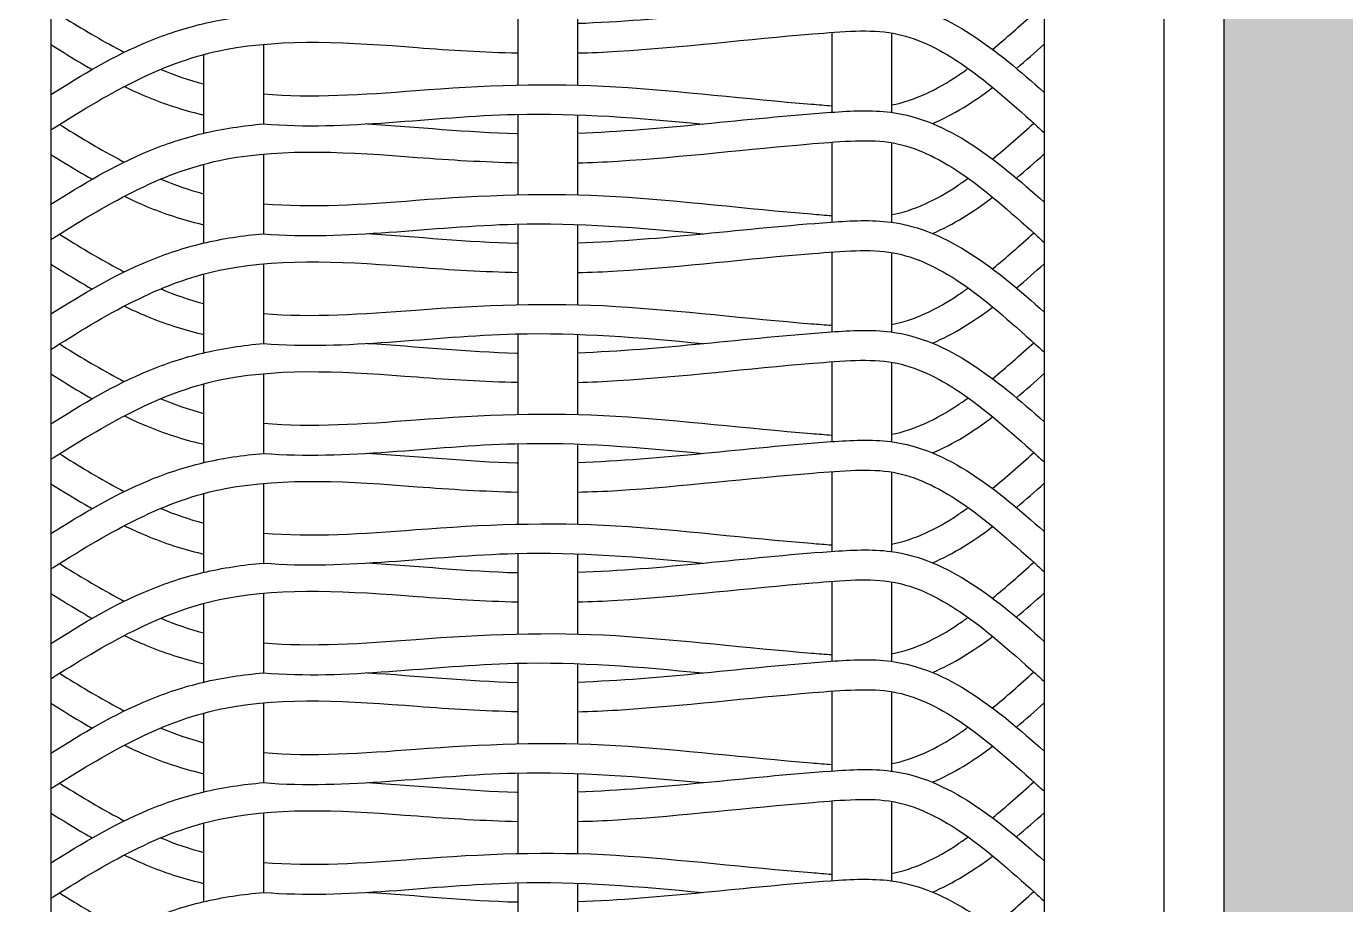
# Model space of a CAD drawing. Header units: millimetres. Extents: x 3409 to 3822, y 896 to 1108.
# Drawn here: x 3424.219 to 3425.321, y 1035.644 to 1036.378 of the extents above; entities that cross this region are included whole.
import ezdxf

# ---------------------------------------------------------------- set-up
doc = ezdxf.new("R2010")
doc.units = ezdxf.units.MM
doc.layers.add('a-epipla', color=8, linetype='Continuous')
doc.layers.add('toixoi_provolh', color=150, linetype='Continuous')

msp = doc.modelspace()

# ---------------------------------------------------------------- hatches: boundary and pattern name
at = {"layer": 'toixoi_provolh', "true_color": 0xa7a8aa}
h = msp.add_hatch(color=253, dxfattribs=at)
h.dxf.hatch_style = 1
h.paths.add_polyline_path([(3415.0192, 1038.0776), (3415.0192, 1037.6776)], flags=17)
h.paths.add_polyline_path([(3415.4192, 1038.0776), (3415.0192, 1038.0776), (3415.0192, 1037.6776), (3415.0192, 1035.0776), (3415.4192, 1035.0776)])
h.paths.add_polyline_path([(3418.4192, 1038.0776), (3415.4192, 1038.0776), (3415.4192, 1037.6776), (3418.4192, 1037.6776)])
h.paths.add_polyline_path([(3418.8192, 1038.0776), (3418.4192, 1038.0776), (3418.4192, 1037.6776), (3418.4192, 1035.0776), (3418.8192, 1035.0776)])
h.paths.add_polyline_path([(3421.8192, 1038.0776), (3418.8192, 1038.0776), (3418.8192, 1037.6776), (3421.8192, 1037.6776)])
h.paths.add_polyline_path([(3422.2192, 1038.0776), (3421.8192, 1038.0776), (3421.8192, 1037.6776), (3421.8192, 1035.0776), (3422.2192, 1035.0776)])
h.paths.add_polyline_path([(3425.2192, 1038.0776), (3422.2192, 1038.0776), (3422.2192, 1037.6776), (3425.2192, 1037.6776)])
h.paths.add_polyline_path([(3428.6192, 1038.0776), (3425.6192, 1038.0776), (3425.6192, 1037.6776), (3428.6192, 1037.6776)])
h.paths.add_polyline_path([(3425.6192, 1038.0776), (3425.2192, 1038.0776), (3425.2192, 1037.6776), (3425.2192, 1035.0776), (3425.6192, 1035.0776)])
h.paths.add_polyline_path([(3429.0192, 1038.0776), (3428.6192, 1038.0776), (3428.6192, 1037.6776), (3428.6192, 1035.0776), (3429.0192, 1035.0776)])

# ---------------------------------------------------------------- linework, layer by layer
at = {"layer": 'a-epipla'}
for p, q in [((3425.1692, 1037.6276), (3425.1692, 1035.1276)), ((3424.2392, 1037.5276), (3424.2392, 1035.0776)), ((3425.0692, 1037.5276), (3425.0692, 1035.0776)), ((3424.6292, 1036.3959), (3424.6292, 1036.3285)), ((3424.6792, 1036.3955), (3424.6792, 1036.3286)), ((3424.8917, 1036.3726), (3424.8917, 1036.3058)), ((3424.9417, 1036.3722), (3424.9417, 1036.3057)), ((3424.3667, 1036.3541), (3424.3667, 1036.2883)), ((3424.4167, 1036.3627), (3424.4167, 1036.296)), ((3424.6292, 1036.3042), (3424.6292, 1036.2368)), ((3424.6792, 1036.3037), (3424.6792, 1036.2368)), ((3424.8917, 1036.2808), (3424.8917, 1036.2141)), ((3424.9417, 1036.2804), (3424.9417, 1036.214)), ((3424.4167, 1036.2709), (3424.4167, 1036.2043)), ((3424.3667, 1036.2624), (3424.3667, 1036.1965)), ((3424.6292, 1036.2124), (3424.6292, 1036.1451)), ((3424.6792, 1036.212), (3424.6792, 1036.1451)), ((3424.8917, 1036.1891), (3424.8917, 1036.1224)), ((3424.9417, 1036.1887), (3424.9417, 1036.1222)), ((3424.4167, 1036.1792), (3424.4167, 1036.1126)), ((3424.3667, 1036.1706), (3424.3667, 1036.1048)), ((3424.6292, 1036.1207), (3424.6292, 1036.0533)), ((3424.6792, 1036.1203), (3424.6792, 1036.0533)), ((3424.4167, 1036.0874), (3424.4167, 1036.0208)), ((3424.8917, 1036.0973), (3424.8917, 1036.0306)), ((3424.9417, 1036.0969), (3424.9417, 1036.0305)), ((3424.3667, 1036.0789), (3424.3667, 1036.013)), ((3424.6292, 1036.0289), (3424.6292, 1035.9616)), ((3424.6792, 1036.0285), (3424.6792, 1035.9616)), ((3424.8917, 1036.0056), (3424.8917, 1035.9389)), ((3424.9417, 1036.0052), (3424.9417, 1035.9387)), ((3424.4167, 1035.9957), (3424.4167, 1035.9291)), ((3424.3667, 1035.9872), (3424.3667, 1035.9213)), ((3424.6292, 1035.9372), (3424.6292, 1035.8698)), ((3424.6792, 1035.9368), (3424.6792, 1035.8698)), ((3424.8917, 1035.9139), (3424.8917, 1035.8471)), ((3424.9417, 1035.9135), (3424.9417, 1035.847)), ((3424.4167, 1035.904), (3424.4167, 1035.8373)), ((3424.3667, 1035.8954), (3424.3667, 1035.8295)), ((3424.6292, 1035.8454), (3424.6292, 1035.7781)), ((3424.6792, 1035.845), (3424.6792, 1035.7781)), ((3424.4167, 1035.8122), (3424.4167, 1035.7456)), ((3424.8917, 1035.8221), (3424.8917, 1035.7554)), ((3424.9417, 1035.8217), (3424.9417, 1035.7553)), ((3424.3667, 1035.8037), (3424.3667, 1035.7378)), ((3424.6292, 1035.7537), (3424.6292, 1035.6863)), ((3424.6792, 1035.7533), (3424.6792, 1035.6864)), ((3424.8917, 1035.7304), (3424.8917, 1035.6636)), ((3424.9417, 1035.73), (3424.9417, 1035.6635)), ((3424.4167, 1035.7205), (3424.4167, 1035.6538)), ((3424.3667, 1035.7119), (3424.3667, 1035.6461)), ((3424.6292, 1035.6619), (3424.6292, 1035.5946)), ((3424.6792, 1035.6615), (3424.6792, 1035.5946))]:
    msp.add_line(p, q, dxfattribs=at)
for points, knots in [([(3424.6792, 1036.3802), (3424.7496, 1036.3826), (3424.8357, 1036.3948), (3424.9756, 1036.4024), (3425.0294, 1036.3578), (3425.0692, 1036.3224)], [0.4662693, 0.4662693, 0.4662693, 0.4662693, 0.6786549, 0.7286549, 0.877812, 0.877812, 0.877812, 0.877812]), ([(3424.2392, 1036.3207), (3424.2654, 1036.3372), (3424.3056, 1036.3615), (3424.367, 1036.3815), (3424.3997, 1036.3864), (3424.4167, 1036.3878)], [0.0125232, 0.0125232, 0.0125232, 0.0125232, 0.1049264, 0.1530593, 0.2047826, 0.2047826, 0.2047826, 0.2047826]), ([(3424.2463, 1036.3874), (3424.2623, 1036.3774), (3424.2781, 1036.3679), (3424.2939, 1036.3594), (3424.2961, 1036.3583), (3424.2983, 1036.3571), (3424.3004, 1036.356)], [0.00678697, 0.00678697, 0.00678697, 0.00678697, 0.06344334, 0.06344334, 0.06344334, 0.07121295, 0.07121295, 0.07121295, 0.07121295]), ([(3424.6792, 1036.3554), (3424.6904, 1036.3556), (3424.7015, 1036.3561), (3424.7677, 1036.3602), (3424.8217, 1036.367), (3424.9003, 1036.3733), (3424.924, 1036.3754), (3424.9617, 1036.3685), (3424.9801, 1036.3597), (3425.0196, 1036.3332), (3425.0404, 1036.3147), (3425.0619, 1036.2954), (3425.0643, 1036.2932), (3425.0667, 1036.291), (3425.0692, 1036.2888)], [0.4655013, 0.4655013, 0.4655013, 0.4655013, 0.498274, 0.498274, 0.6616991, 0.6616991, 0.7352337, 0.7352337, 0.8087683, 0.8087683, 0.8895351, 0.8895351, 0.8895351, 0.8986667, 0.8986667, 0.8986667, 0.8986667]), ([(3424.2392, 1036.2912), (3424.2401, 1036.2917), (3424.241, 1036.2923), (3424.2419, 1036.2929), (3424.2893, 1036.3229), (3424.3345, 1036.3487), (3424.4349, 1036.3678), (3424.489, 1036.3643), (3424.5729, 1036.3578), (3424.601, 1036.3561), (3424.6292, 1036.3554)], [-0.0032083, -0.0032083, -0.0032083, -0.0032083, 0, 0, 0, 0.1674245, 0.1674245, 0.3348489, 0.3348489, 0.4168796, 0.4168796, 0.4168796, 0.4168796]), ([(3424.2392, 1036.3624), (3424.2486, 1036.3565), (3424.2581, 1036.3506), (3424.2677, 1036.345), (3424.2697, 1036.3438), (3424.2716, 1036.3427), (3424.2736, 1036.3416)], [0.01406967, 0.01406967, 0.01406967, 0.01406967, 0.04740122, 0.04740122, 0.04740122, 0.05413463, 0.05413463, 0.05413463, 0.05413463]), ([(3424.9417, 1036.312), (3424.9605, 1036.3155), (3424.9789, 1036.3242), (3425.0003, 1036.3387), (3425.0029, 1036.3405), (3425.0056, 1036.3425)], [0.73539871, 0.73539871, 0.73539871, 0.73539871, 0.80876826, 0.80876826, 0.81911219, 0.81911219, 0.81911219, 0.81911219]), ([(3424.4167, 1036.3212), (3424.4572, 1036.3177), (3424.4999, 1036.3206), (3424.5989, 1036.3283), (3424.6561, 1036.3306), (3424.7663, 1036.3237), (3424.8204, 1036.317), (3424.8804, 1036.3122), (3424.8861, 1036.3117), (3424.8917, 1036.3113)], [0.2038605, 0.2038605, 0.2038605, 0.2038605, 0.3348489, 0.3348489, 0.498274, 0.498274, 0.6616991, 0.6616991, 0.6790294, 0.6790294, 0.6790294, 0.6790294]), ([(3424.3005, 1036.3273), (3424.3066, 1036.3244), (3424.3273, 1036.3149), (3424.3498, 1036.3076), (3424.366, 1036.3038), (3424.3667, 1036.3036)], [0.08463791, 0.08463791, 0.08463791, 0.08463791, 0.10492637, 0.15305927, 0.15507122, 0.15507122, 0.15507122, 0.15507122]), ([(3424.6792, 1036.2884), (3424.7496, 1036.2909), (3424.8357, 1036.3031), (3424.9756, 1036.3107), (3425.0294, 1036.2661), (3425.0692, 1036.2307)], [0.4662693, 0.4662693, 0.4662693, 0.4662693, 0.6786549, 0.7286549, 0.877812, 0.877812, 0.877812, 0.877812]), ([(3424.4167, 1036.2961), (3424.4858, 1036.2905), (3424.6108, 1036.3112), (3424.7316, 1036.3011), (3424.7838, 1036.296)], [0.2060573, 0.2060573, 0.2060573, 0.2060573, 0.4155593, 0.5729024, 0.5729024, 0.5729024, 0.5729024]), ([(3424.2392, 1036.229), (3424.2654, 1036.2455), (3424.3056, 1036.2698), (3424.367, 1036.2898), (3424.3997, 1036.2946), (3424.4167, 1036.2961)], [0.0125232, 0.0125232, 0.0125232, 0.0125232, 0.1049264, 0.1530593, 0.2047826, 0.2047826, 0.2047826, 0.2047826]), ([(3424.2463, 1036.2957), (3424.2623, 1036.2857), (3424.2781, 1036.2762), (3424.2939, 1036.2677), (3424.2961, 1036.2665), (3424.2983, 1036.2654), (3424.3004, 1036.2642)], [0.00678697, 0.00678697, 0.00678697, 0.00678697, 0.06344334, 0.06344334, 0.06344334, 0.07121295, 0.07121295, 0.07121295, 0.07121295]), ([(3424.5037, 1036.2961), (3424.5453, 1036.2937), (3424.5874, 1036.2891), (3424.629, 1036.2881), (3424.6292, 1036.2881)], [0.2917847, 0.2917847, 0.2917847, 0.2917847, 0.4155593, 0.4161946, 0.4161946, 0.4161946, 0.4161946]), ([(3424.2392, 1036.1994), (3424.2401, 1036.2), (3424.241, 1036.2006), (3424.2419, 1036.2012), (3424.2893, 1036.2311), (3424.3345, 1036.257), (3424.4349, 1036.2761), (3424.489, 1036.2725), (3424.5729, 1036.266), (3424.601, 1036.2644), (3424.6292, 1036.2637)], [-0.0032083, -0.0032083, -0.0032083, -0.0032083, 0, 0, 0, 0.1674245, 0.1674245, 0.3348489, 0.3348489, 0.4168796, 0.4168796, 0.4168796, 0.4168796]), ([(3424.6792, 1036.2636), (3424.6904, 1036.2639), (3424.7015, 1036.2643), (3424.7677, 1036.2685), (3424.8217, 1036.2752), (3424.9003, 1036.2816), (3424.924, 1036.2837), (3424.9617, 1036.2768), (3424.9801, 1036.268), (3425.0196, 1036.2414), (3425.0404, 1036.2229), (3425.0619, 1036.2037), (3425.0643, 1036.2015), (3425.0667, 1036.1993), (3425.0692, 1036.1971)], [0.4655013, 0.4655013, 0.4655013, 0.4655013, 0.498274, 0.498274, 0.6616991, 0.6616991, 0.7352337, 0.7352337, 0.8087683, 0.8087683, 0.8895351, 0.8895351, 0.8895351, 0.8986667, 0.8986667, 0.8986667, 0.8986667]), ([(3424.2392, 1036.2706), (3424.2486, 1036.2647), (3424.2581, 1036.2588), (3424.2677, 1036.2532), (3424.2697, 1036.2521), (3424.2716, 1036.251), (3424.2736, 1036.2499)], [0.01406967, 0.01406967, 0.01406967, 0.01406967, 0.04740122, 0.04740122, 0.04740122, 0.05413463, 0.05413463, 0.05413463, 0.05413463]), ([(3424.9417, 1036.2203), (3424.9605, 1036.2237), (3424.9789, 1036.2325), (3425.0003, 1036.2469), (3425.0029, 1036.2488), (3425.0056, 1036.2507)], [0.73539871, 0.73539871, 0.73539871, 0.73539871, 0.80876826, 0.80876826, 0.81911219, 0.81911219, 0.81911219, 0.81911219]), ([(3424.3005, 1036.2356), (3424.3066, 1036.2326), (3424.3273, 1036.2232), (3424.3498, 1036.2159), (3424.366, 1036.2121), (3424.3667, 1036.2119)], [0.08463791, 0.08463791, 0.08463791, 0.08463791, 0.10492637, 0.15305927, 0.15507122, 0.15507122, 0.15507122, 0.15507122]), ([(3424.4167, 1036.2294), (3424.4572, 1036.226), (3424.4999, 1036.2289), (3424.5989, 1036.2366), (3424.6561, 1036.2389), (3424.7663, 1036.232), (3424.8204, 1036.2253), (3424.8804, 1036.2204), (3424.8861, 1036.2199), (3424.8917, 1036.2195)], [0.2038605, 0.2038605, 0.2038605, 0.2038605, 0.3348489, 0.3348489, 0.498274, 0.498274, 0.6616991, 0.6616991, 0.6790294, 0.6790294, 0.6790294, 0.6790294]), ([(3424.4167, 1036.2043), (3424.4858, 1036.1987), (3424.6108, 1036.2195), (3424.7316, 1036.2094), (3424.7838, 1036.2043)], [0.2060573, 0.2060573, 0.2060573, 0.2060573, 0.4155593, 0.5729024, 0.5729024, 0.5729024, 0.5729024]), ([(3424.6792, 1036.1967), (3424.7496, 1036.1991), (3424.8357, 1036.2113), (3424.9756, 1036.2189), (3425.0294, 1036.1743), (3425.0692, 1036.1389)], [0.4662693, 0.4662693, 0.4662693, 0.4662693, 0.6786549, 0.7286549, 0.877812, 0.877812, 0.877812, 0.877812]), ([(3424.2392, 1036.1373), (3424.2654, 1036.1537), (3424.3056, 1036.178), (3424.367, 1036.198), (3424.3997, 1036.2029), (3424.4167, 1036.2043)], [0.0125232, 0.0125232, 0.0125232, 0.0125232, 0.1049264, 0.1530593, 0.2047826, 0.2047826, 0.2047826, 0.2047826]), ([(3424.2463, 1036.204), (3424.2623, 1036.1939), (3424.2781, 1036.1844), (3424.2939, 1036.1759), (3424.2961, 1036.1748), (3424.2983, 1036.1736), (3424.3004, 1036.1725)], [0.00678697, 0.00678697, 0.00678697, 0.00678697, 0.06344334, 0.06344334, 0.06344334, 0.07121295, 0.07121295, 0.07121295, 0.07121295]), ([(3424.5037, 1036.2044), (3424.5453, 1036.202), (3424.5874, 1036.1974), (3424.629, 1036.1964), (3424.6292, 1036.1964)], [0.2917847, 0.2917847, 0.2917847, 0.2917847, 0.4155593, 0.4161946, 0.4161946, 0.4161946, 0.4161946]), ([(3424.6792, 1036.1719), (3424.6904, 1036.1721), (3424.7015, 1036.1726), (3424.7677, 1036.1767), (3424.8217, 1036.1835), (3424.9003, 1036.1898), (3424.924, 1036.1919), (3424.9617, 1036.185), (3424.9801, 1036.1763), (3425.0196, 1036.1497), (3425.0404, 1036.1312), (3425.0619, 1036.1119), (3425.0643, 1036.1097), (3425.0667, 1036.1076), (3425.0692, 1036.1054)], [0.4655013, 0.4655013, 0.4655013, 0.4655013, 0.498274, 0.498274, 0.6616991, 0.6616991, 0.7352337, 0.7352337, 0.8087683, 0.8087683, 0.8895351, 0.8895351, 0.8895351, 0.8986667, 0.8986667, 0.8986667, 0.8986667]), ([(3424.2392, 1036.1077), (3424.2401, 1036.1083), (3424.241, 1036.1088), (3424.2419, 1036.1094), (3424.2893, 1036.1394), (3424.3345, 1036.1653), (3424.4349, 1036.1844), (3424.489, 1036.1808), (3424.5729, 1036.1743), (3424.601, 1036.1726), (3424.6292, 1036.172)], [-0.0032083, -0.0032083, -0.0032083, -0.0032083, 0, 0, 0, 0.1674245, 0.1674245, 0.3348489, 0.3348489, 0.4168796, 0.4168796, 0.4168796, 0.4168796]), ([(3424.2392, 1036.1789), (3424.2486, 1036.173), (3424.2581, 1036.1671), (3424.2677, 1036.1615), (3424.2697, 1036.1604), (3424.2716, 1036.1592), (3424.2736, 1036.1581)], [0.01406967, 0.01406967, 0.01406967, 0.01406967, 0.04740122, 0.04740122, 0.04740122, 0.05413463, 0.05413463, 0.05413463, 0.05413463]), ([(3424.9417, 1036.1285), (3424.9605, 1036.132), (3424.9789, 1036.1408), (3425.0003, 1036.1552), (3425.0029, 1036.157), (3425.0056, 1036.159)], [0.73539871, 0.73539871, 0.73539871, 0.73539871, 0.80876826, 0.80876826, 0.81911219, 0.81911219, 0.81911219, 0.81911219]), ([(3424.3005, 1036.1438), (3424.3066, 1036.1409), (3424.3273, 1036.1315), (3424.3498, 1036.1241), (3424.366, 1036.1203), (3424.3667, 1036.1202)], [0.08463791, 0.08463791, 0.08463791, 0.08463791, 0.10492637, 0.15305927, 0.15507122, 0.15507122, 0.15507122, 0.15507122]), ([(3424.4167, 1036.1377), (3424.4572, 1036.1342), (3424.4999, 1036.1372), (3424.5989, 1036.1448), (3424.6561, 1036.1471), (3424.7663, 1036.1402), (3424.8204, 1036.1335), (3424.8804, 1036.1287), (3424.8861, 1036.1282), (3424.8917, 1036.1278)], [0.2038605, 0.2038605, 0.2038605, 0.2038605, 0.3348489, 0.3348489, 0.498274, 0.498274, 0.6616991, 0.6616991, 0.6790294, 0.6790294, 0.6790294, 0.6790294]), ([(3424.4167, 1036.1126), (3424.4858, 1036.107), (3424.6108, 1036.1277), (3424.7316, 1036.1176), (3424.7838, 1036.1126)], [0.2060573, 0.2060573, 0.2060573, 0.2060573, 0.4155593, 0.5729024, 0.5729024, 0.5729024, 0.5729024]), ([(3424.6792, 1036.1049), (3424.7496, 1036.1074), (3424.8357, 1036.1196), (3424.9756, 1036.1272), (3425.0294, 1036.0826), (3425.0692, 1036.0472)], [0.4662693, 0.4662693, 0.4662693, 0.4662693, 0.6786549, 0.7286549, 0.877812, 0.877812, 0.877812, 0.877812]), ([(3424.2392, 1036.0455), (3424.2654, 1036.062), (3424.3056, 1036.0863), (3424.367, 1036.1063), (3424.3997, 1036.1111), (3424.4167, 1036.1126)], [0.0125232, 0.0125232, 0.0125232, 0.0125232, 0.1049264, 0.1530593, 0.2047826, 0.2047826, 0.2047826, 0.2047826]), ([(3424.2463, 1036.1122), (3424.2623, 1036.1022), (3424.2781, 1036.0927), (3424.2939, 1036.0842), (3424.2961, 1036.083), (3424.2983, 1036.0819), (3424.3004, 1036.0808)], [0.00678697, 0.00678697, 0.00678697, 0.00678697, 0.06344334, 0.06344334, 0.06344334, 0.07121295, 0.07121295, 0.07121295, 0.07121295]), ([(3424.5037, 1036.1127), (3424.5453, 1036.1102), (3424.5874, 1036.1057), (3424.629, 1036.1046), (3424.6292, 1036.1046)], [0.2917847, 0.2917847, 0.2917847, 0.2917847, 0.4155593, 0.4161946, 0.4161946, 0.4161946, 0.4161946]), ([(3424.6792, 1036.0801), (3424.6904, 1036.0804), (3424.7015, 1036.0809), (3424.7677, 1036.085), (3424.8217, 1036.0917), (3424.9003, 1036.0981), (3424.924, 1036.1002), (3424.9617, 1036.0933), (3424.9801, 1036.0845), (3425.0196, 1036.0579), (3425.0404, 1036.0394), (3425.0619, 1036.0202), (3425.0643, 1036.018), (3425.0667, 1036.0158), (3425.0692, 1036.0136)], [0.4655013, 0.4655013, 0.4655013, 0.4655013, 0.498274, 0.498274, 0.6616991, 0.6616991, 0.7352337, 0.7352337, 0.8087683, 0.8087683, 0.8895351, 0.8895351, 0.8895351, 0.8986667, 0.8986667, 0.8986667, 0.8986667]), ([(3424.2392, 1036.0159), (3424.2401, 1036.0165), (3424.241, 1036.0171), (3424.2419, 1036.0177), (3424.2893, 1036.0476), (3424.3345, 1036.0735), (3424.4349, 1036.0926), (3424.489, 1036.089), (3424.5729, 1036.0825), (3424.601, 1036.0809), (3424.6292, 1036.0802)], [-0.0032083, -0.0032083, -0.0032083, -0.0032083, 0, 0, 0, 0.1674245, 0.1674245, 0.3348489, 0.3348489, 0.4168796, 0.4168796, 0.4168796, 0.4168796]), ([(3424.2392, 1036.0872), (3424.2486, 1036.0812), (3424.2581, 1036.0754), (3424.2677, 1036.0697), (3424.2697, 1036.0686), (3424.2716, 1036.0675), (3424.2736, 1036.0664)], [0.01406967, 0.01406967, 0.01406967, 0.01406967, 0.04740122, 0.04740122, 0.04740122, 0.05413463, 0.05413463, 0.05413463, 0.05413463]), ([(3424.9417, 1036.0368), (3424.9605, 1036.0403), (3424.9789, 1036.049), (3425.0003, 1036.0634), (3425.0029, 1036.0653), (3425.0056, 1036.0672)], [0.73539871, 0.73539871, 0.73539871, 0.73539871, 0.80876826, 0.80876826, 0.81911219, 0.81911219, 0.81911219, 0.81911219]), ([(3424.4167, 1036.0459), (3424.4572, 1036.0425), (3424.4999, 1036.0454), (3424.5989, 1036.0531), (3424.6561, 1036.0554), (3424.7663, 1036.0485), (3424.8204, 1036.0418), (3424.8804, 1036.0369), (3424.8861, 1036.0365), (3424.8917, 1036.0361)], [0.2038605, 0.2038605, 0.2038605, 0.2038605, 0.3348489, 0.3348489, 0.498274, 0.498274, 0.6616991, 0.6616991, 0.6790294, 0.6790294, 0.6790294, 0.6790294]), ([(3424.3005, 1036.0521), (3424.3066, 1036.0491), (3424.3273, 1036.0397), (3424.3498, 1036.0324), (3424.366, 1036.0286), (3424.3667, 1036.0284)], [0.08463791, 0.08463791, 0.08463791, 0.08463791, 0.10492637, 0.15305927, 0.15507122, 0.15507122, 0.15507122, 0.15507122]), ([(3424.6792, 1036.0132), (3424.7496, 1036.0156), (3424.8357, 1036.0278), (3424.9756, 1036.0355), (3425.0294, 1035.9908), (3425.0692, 1035.9554)], [0.4662693, 0.4662693, 0.4662693, 0.4662693, 0.6786549, 0.7286549, 0.877812, 0.877812, 0.877812, 0.877812]), ([(3424.4167, 1036.0208), (3424.4858, 1036.0152), (3424.6108, 1036.036), (3424.7316, 1036.0259), (3424.7838, 1036.0208)], [0.2060573, 0.2060573, 0.2060573, 0.2060573, 0.4155593, 0.5729024, 0.5729024, 0.5729024, 0.5729024]), ([(3424.2392, 1035.9538), (3424.2654, 1035.9702), (3424.3056, 1035.9945), (3424.367, 1036.0145), (3424.3997, 1036.0194), (3424.4167, 1036.0208)], [0.0125232, 0.0125232, 0.0125232, 0.0125232, 0.1049264, 0.1530593, 0.2047826, 0.2047826, 0.2047826, 0.2047826]), ([(3424.2463, 1036.0205), (3424.2623, 1036.0104), (3424.2781, 1036.0009), (3424.2939, 1035.9924), (3424.2961, 1035.9913), (3424.2983, 1035.9901), (3424.3004, 1035.989)], [0.00678697, 0.00678697, 0.00678697, 0.00678697, 0.06344334, 0.06344334, 0.06344334, 0.07121295, 0.07121295, 0.07121295, 0.07121295]), ([(3424.5037, 1036.0209), (3424.5453, 1036.0185), (3424.5874, 1036.0139), (3424.629, 1036.0129), (3424.6292, 1036.0129)], [0.2917847, 0.2917847, 0.2917847, 0.2917847, 0.4155593, 0.4161946, 0.4161946, 0.4161946, 0.4161946]), ([(3424.2392, 1035.9242), (3424.2401, 1035.9248), (3424.241, 1035.9253), (3424.2419, 1035.9259), (3424.2893, 1035.9559), (3424.3345, 1035.9818), (3424.4349, 1036.0009), (3424.489, 1035.9973), (3424.5729, 1035.9908), (3424.601, 1035.9891), (3424.6292, 1035.9885)], [-0.0032083, -0.0032083, -0.0032083, -0.0032083, 0, 0, 0, 0.1674245, 0.1674245, 0.3348489, 0.3348489, 0.4168796, 0.4168796, 0.4168796, 0.4168796]), ([(3424.6792, 1035.9884), (3424.6904, 1035.9887), (3424.7015, 1035.9891), (3424.7677, 1035.9933), (3424.8217, 1036), (3424.9003, 1036.0063), (3424.924, 1036.0084), (3424.9617, 1036.0015), (3424.9801, 1035.9928), (3425.0196, 1035.9662), (3425.0404, 1035.9477), (3425.0619, 1035.9284), (3425.0643, 1035.9263), (3425.0667, 1035.9241), (3425.0692, 1035.9219)], [0.4655013, 0.4655013, 0.4655013, 0.4655013, 0.498274, 0.498274, 0.6616991, 0.6616991, 0.7352337, 0.7352337, 0.8087683, 0.8087683, 0.8895351, 0.8895351, 0.8895351, 0.8986667, 0.8986667, 0.8986667, 0.8986667]), ([(3424.2392, 1035.9954), (3424.2486, 1035.9895), (3424.2581, 1035.9836), (3424.2677, 1035.978), (3424.2697, 1035.9769), (3424.2716, 1035.9757), (3424.2736, 1035.9746)], [0.01406967, 0.01406967, 0.01406967, 0.01406967, 0.04740122, 0.04740122, 0.04740122, 0.05413463, 0.05413463, 0.05413463, 0.05413463]), ([(3424.9417, 1035.945), (3424.9605, 1035.9485), (3424.9789, 1035.9573), (3425.0003, 1035.9717), (3425.0029, 1035.9736), (3425.0056, 1035.9755)], [0.73539871, 0.73539871, 0.73539871, 0.73539871, 0.80876826, 0.80876826, 0.81911219, 0.81911219, 0.81911219, 0.81911219]), ([(3424.3005, 1035.9603), (3424.3066, 1035.9574), (3424.3273, 1035.948), (3424.3498, 1035.9406), (3424.366, 1035.9368), (3424.3667, 1035.9367)], [0.08463791, 0.08463791, 0.08463791, 0.08463791, 0.10492637, 0.15305927, 0.15507122, 0.15507122, 0.15507122, 0.15507122]), ([(3424.4167, 1035.9542), (3424.4572, 1035.9507), (3424.4999, 1035.9537), (3424.5989, 1035.9613), (3424.6561, 1035.9637), (3424.7663, 1035.9568), (3424.8204, 1035.95), (3424.8804, 1035.9452), (3424.8861, 1035.9447), (3424.8917, 1035.9443)], [0.2038605, 0.2038605, 0.2038605, 0.2038605, 0.3348489, 0.3348489, 0.498274, 0.498274, 0.6616991, 0.6616991, 0.6790294, 0.6790294, 0.6790294, 0.6790294]), ([(3424.4167, 1035.9291), (3424.4858, 1035.9235), (3424.6108, 1035.9443), (3424.7316, 1035.9341), (3424.7838, 1035.9291)], [0.2060573, 0.2060573, 0.2060573, 0.2060573, 0.4155593, 0.5729024, 0.5729024, 0.5729024, 0.5729024]), ([(3424.6792, 1035.9214), (3424.7496, 1035.9239), (3424.8357, 1035.9361), (3424.9756, 1035.9437), (3425.0294, 1035.8991), (3425.0692, 1035.8637)], [0.4662693, 0.4662693, 0.4662693, 0.4662693, 0.6786549, 0.7286549, 0.877812, 0.877812, 0.877812, 0.877812]), ([(3424.2392, 1035.862), (3424.2654, 1035.8785), (3424.3056, 1035.9028), (3424.367, 1035.9228), (3424.3997, 1035.9276), (3424.4167, 1035.9291)], [0.0125232, 0.0125232, 0.0125232, 0.0125232, 0.1049264, 0.1530593, 0.2047826, 0.2047826, 0.2047826, 0.2047826]), ([(3424.2463, 1035.9287), (3424.2623, 1035.9187), (3424.2781, 1035.9092), (3424.2939, 1035.9007), (3424.2961, 1035.8995), (3424.2983, 1035.8984), (3424.3004, 1035.8973)], [0.00678697, 0.00678697, 0.00678697, 0.00678697, 0.06344334, 0.06344334, 0.06344334, 0.07121295, 0.07121295, 0.07121295, 0.07121295]), ([(3424.5037, 1035.9292), (3424.5453, 1035.9268), (3424.5874, 1035.9222), (3424.629, 1035.9211), (3424.6292, 1035.9211)], [0.2917847, 0.2917847, 0.2917847, 0.2917847, 0.4155593, 0.4161946, 0.4161946, 0.4161946, 0.4161946]), ([(3424.6792, 1035.8967), (3424.6904, 1035.8969), (3424.7015, 1035.8974), (3424.7677, 1035.9015), (3424.8217, 1035.9082), (3424.9003, 1035.9146), (3424.924, 1035.9167), (3424.9617, 1035.9098), (3424.9801, 1035.901), (3425.0196, 1035.8744), (3425.0404, 1035.8559), (3425.0619, 1035.8367), (3425.0643, 1035.8345), (3425.0667, 1035.8323), (3425.0692, 1035.8301)], [0.4655013, 0.4655013, 0.4655013, 0.4655013, 0.498274, 0.498274, 0.6616991, 0.6616991, 0.7352337, 0.7352337, 0.8087683, 0.8087683, 0.8895351, 0.8895351, 0.8895351, 0.8986667, 0.8986667, 0.8986667, 0.8986667]), ([(3424.2392, 1035.8325), (3424.2401, 1035.833), (3424.241, 1035.8336), (3424.2419, 1035.8342), (3424.2893, 1035.8641), (3424.3345, 1035.89), (3424.4349, 1035.9091), (3424.489, 1035.9055), (3424.5729, 1035.8991), (3424.601, 1035.8974), (3424.6292, 1035.8967)], [-0.0032083, -0.0032083, -0.0032083, -0.0032083, 0, 0, 0, 0.1674245, 0.1674245, 0.3348489, 0.3348489, 0.4168796, 0.4168796, 0.4168796, 0.4168796]), ([(3424.2392, 1035.9037), (3424.2486, 1035.8977), (3424.2581, 1035.8919), (3424.2677, 1035.8863), (3424.2697, 1035.8851), (3424.2716, 1035.884), (3424.2736, 1035.8829)], [0.01406967, 0.01406967, 0.01406967, 0.01406967, 0.04740122, 0.04740122, 0.04740122, 0.05413463, 0.05413463, 0.05413463, 0.05413463]), ([(3424.9417, 1035.8533), (3424.9605, 1035.8568), (3424.9789, 1035.8655), (3425.0003, 1035.88), (3425.0029, 1035.8818), (3425.0056, 1035.8837)], [0.73539871, 0.73539871, 0.73539871, 0.73539871, 0.80876826, 0.80876826, 0.81911219, 0.81911219, 0.81911219, 0.81911219]), ([(3424.3005, 1035.8686), (3424.3066, 1035.8656), (3424.3273, 1035.8562), (3424.3498, 1035.8489), (3424.366, 1035.8451), (3424.3667, 1035.8449)], [0.08463791, 0.08463791, 0.08463791, 0.08463791, 0.10492637, 0.15305927, 0.15507122, 0.15507122, 0.15507122, 0.15507122]), ([(3424.4167, 1035.8625), (3424.4572, 1035.859), (3424.4999, 1035.8619), (3424.5989, 1035.8696), (3424.6561, 1035.8719), (3424.7663, 1035.865), (3424.8204, 1035.8583), (3424.8804, 1035.8534), (3424.8861, 1035.853), (3424.8917, 1035.8526)], [0.2038605, 0.2038605, 0.2038605, 0.2038605, 0.3348489, 0.3348489, 0.498274, 0.498274, 0.6616991, 0.6616991, 0.6790294, 0.6790294, 0.6790294, 0.6790294]), ([(3424.4167, 1035.8373), (3424.4858, 1035.8317), (3424.6108, 1035.8525), (3424.7316, 1035.8424), (3424.7838, 1035.8373)], [0.2060573, 0.2060573, 0.2060573, 0.2060573, 0.4155593, 0.5729024, 0.5729024, 0.5729024, 0.5729024]), ([(3424.6792, 1035.8297), (3424.7496, 1035.8321), (3424.8357, 1035.8443), (3424.9756, 1035.852), (3425.0294, 1035.8073), (3425.0692, 1035.7719)], [0.4662693, 0.4662693, 0.4662693, 0.4662693, 0.6786549, 0.7286549, 0.877812, 0.877812, 0.877812, 0.877812]), ([(3424.2392, 1035.7703), (3424.2654, 1035.7868), (3424.3056, 1035.811), (3424.367, 1035.8311), (3424.3997, 1035.8359), (3424.4167, 1035.8373)], [0.0125232, 0.0125232, 0.0125232, 0.0125232, 0.1049264, 0.1530593, 0.2047826, 0.2047826, 0.2047826, 0.2047826]), ([(3424.2463, 1035.837), (3424.2623, 1035.827), (3424.2781, 1035.8175), (3424.2939, 1035.809), (3424.2961, 1035.8078), (3424.2983, 1035.8067), (3424.3004, 1035.8055)], [0.00678697, 0.00678697, 0.00678697, 0.00678697, 0.06344334, 0.06344334, 0.06344334, 0.07121295, 0.07121295, 0.07121295, 0.07121295]), ([(3424.5037, 1035.8374), (3424.5453, 1035.835), (3424.5874, 1035.8304), (3424.629, 1035.8294), (3424.6292, 1035.8294)], [0.2917847, 0.2917847, 0.2917847, 0.2917847, 0.4155593, 0.4161946, 0.4161946, 0.4161946, 0.4161946]), ([(3424.6792, 1035.8049), (3424.6904, 1035.8052), (3424.7015, 1035.8056), (3424.7677, 1035.8098), (3424.8217, 1035.8165), (3424.9003, 1035.8228), (3424.924, 1035.8249), (3424.9617, 1035.8181), (3424.9801, 1035.8093), (3425.0196, 1035.7827), (3425.0404, 1035.7642), (3425.0619, 1035.7449), (3425.0643, 1035.7428), (3425.0667, 1035.7406), (3425.0692, 1035.7384)], [0.4655013, 0.4655013, 0.4655013, 0.4655013, 0.498274, 0.498274, 0.6616991, 0.6616991, 0.7352337, 0.7352337, 0.8087683, 0.8087683, 0.8895351, 0.8895351, 0.8895351, 0.8986667, 0.8986667, 0.8986667, 0.8986667]), ([(3424.2392, 1035.7407), (3424.2401, 1035.7413), (3424.241, 1035.7419), (3424.2419, 1035.7424), (3424.2893, 1035.7724), (3424.3345, 1035.7983), (3424.4349, 1035.8174), (3424.489, 1035.8138), (3424.5729, 1035.8073), (3424.601, 1035.8057), (3424.6292, 1035.805)], [-0.0032083, -0.0032083, -0.0032083, -0.0032083, 0, 0, 0, 0.1674245, 0.1674245, 0.3348489, 0.3348489, 0.4168796, 0.4168796, 0.4168796, 0.4168796]), ([(3424.2392, 1035.8119), (3424.2486, 1035.806), (3424.2581, 1035.8001), (3424.2677, 1035.7945), (3424.2697, 1035.7934), (3424.2716, 1035.7923), (3424.2736, 1035.7911)], [0.01406967, 0.01406967, 0.01406967, 0.01406967, 0.04740122, 0.04740122, 0.04740122, 0.05413463, 0.05413463, 0.05413463, 0.05413463]), ([(3424.9417, 1035.7616), (3424.9605, 1035.765), (3424.9789, 1035.7738), (3425.0003, 1035.7882), (3425.0029, 1035.7901), (3425.0056, 1035.792)], [0.73539871, 0.73539871, 0.73539871, 0.73539871, 0.80876826, 0.80876826, 0.81911219, 0.81911219, 0.81911219, 0.81911219]), ([(3424.4167, 1035.7707), (3424.4572, 1035.7673), (3424.4999, 1035.7702), (3424.5989, 1035.7778), (3424.6561, 1035.7802), (3424.7663, 1035.7733), (3424.8204, 1035.7665), (3424.8804, 1035.7617), (3424.8861, 1035.7612), (3424.8917, 1035.7608)], [0.2038605, 0.2038605, 0.2038605, 0.2038605, 0.3348489, 0.3348489, 0.498274, 0.498274, 0.6616991, 0.6616991, 0.6790294, 0.6790294, 0.6790294, 0.6790294]), ([(3424.3005, 1035.7769), (3424.3066, 1035.7739), (3424.3273, 1035.7645), (3424.3498, 1035.7572), (3424.366, 1035.7533), (3424.3667, 1035.7532)], [0.08463791, 0.08463791, 0.08463791, 0.08463791, 0.10492637, 0.15305927, 0.15507122, 0.15507122, 0.15507122, 0.15507122]), ([(3424.6792, 1035.738), (3424.7496, 1035.7404), (3424.8357, 1035.7526), (3424.9756, 1035.7602), (3425.0294, 1035.7156), (3425.0692, 1035.6802)], [0.4662693, 0.4662693, 0.4662693, 0.4662693, 0.6786549, 0.7286549, 0.877812, 0.877812, 0.877812, 0.877812]), ([(3424.2392, 1035.6785), (3424.2654, 1035.695), (3424.3056, 1035.7193), (3424.367, 1035.7393), (3424.3997, 1035.7442), (3424.4167, 1035.7456)], [0.0125232, 0.0125232, 0.0125232, 0.0125232, 0.1049264, 0.1530593, 0.2047826, 0.2047826, 0.2047826, 0.2047826]), ([(3424.4167, 1035.7456), (3424.4858, 1035.74), (3424.6108, 1035.7608), (3424.7316, 1035.7506), (3424.7838, 1035.7456)], [0.2060573, 0.2060573, 0.2060573, 0.2060573, 0.4155593, 0.5729024, 0.5729024, 0.5729024, 0.5729024]), ([(3424.5037, 1035.7457), (3424.5453, 1035.7433), (3424.5874, 1035.7387), (3424.629, 1035.7376), (3424.6292, 1035.7376)], [0.2917847, 0.2917847, 0.2917847, 0.2917847, 0.4155593, 0.4161946, 0.4161946, 0.4161946, 0.4161946]), ([(3424.2463, 1035.7452), (3424.2623, 1035.7352), (3424.2781, 1035.7257), (3424.2939, 1035.7172), (3424.2961, 1035.7161), (3424.2983, 1035.7149), (3424.3004, 1035.7138)], [0.00678697, 0.00678697, 0.00678697, 0.00678697, 0.06344334, 0.06344334, 0.06344334, 0.07121295, 0.07121295, 0.07121295, 0.07121295]), ([(3424.2392, 1035.649), (3424.2401, 1035.6495), (3424.241, 1035.6501), (3424.2419, 1035.6507), (3424.2893, 1035.6807), (3424.3345, 1035.7065), (3424.4349, 1035.7256), (3424.489, 1035.7221), (3424.5729, 1035.7156), (3424.601, 1035.7139), (3424.6292, 1035.7132)], [-0.0032083, -0.0032083, -0.0032083, -0.0032083, 0, 0, 0, 0.1674245, 0.1674245, 0.3348489, 0.3348489, 0.4168796, 0.4168796, 0.4168796, 0.4168796]), ([(3424.6792, 1035.7132), (3424.6904, 1035.7134), (3424.7015, 1035.7139), (3424.7677, 1035.718), (3424.8217, 1035.7248), (3424.9003, 1035.7311), (3424.924, 1035.7332), (3424.9617, 1035.7263), (3424.9801, 1035.7175), (3425.0196, 1035.6909), (3425.0404, 1035.6725), (3425.0619, 1035.6532), (3425.0643, 1035.651), (3425.0667, 1035.6488), (3425.0692, 1035.6466)], [0.4655013, 0.4655013, 0.4655013, 0.4655013, 0.498274, 0.498274, 0.6616991, 0.6616991, 0.7352337, 0.7352337, 0.8087683, 0.8087683, 0.8895351, 0.8895351, 0.8895351, 0.8986667, 0.8986667, 0.8986667, 0.8986667]), ([(3424.2392, 1035.7202), (3424.2486, 1035.7143), (3424.2581, 1035.7084), (3424.2677, 1035.7028), (3424.2697, 1035.7016), (3424.2716, 1035.7005), (3424.2736, 1035.6994)], [0.01406967, 0.01406967, 0.01406967, 0.01406967, 0.04740122, 0.04740122, 0.04740122, 0.05413463, 0.05413463, 0.05413463, 0.05413463]), ([(3424.9417, 1035.6698), (3424.9605, 1035.6733), (3424.9789, 1035.682), (3425.0003, 1035.6965), (3425.0029, 1035.6983), (3425.0056, 1035.7002)], [0.73539871, 0.73539871, 0.73539871, 0.73539871, 0.80876826, 0.80876826, 0.81911219, 0.81911219, 0.81911219, 0.81911219]), ([(3424.3005, 1035.6851), (3424.3066, 1035.6822), (3424.3273, 1035.6727), (3424.3498, 1035.6654), (3424.366, 1035.6616), (3424.3667, 1035.6614)], [0.08463791, 0.08463791, 0.08463791, 0.08463791, 0.10492637, 0.15305927, 0.15507122, 0.15507122, 0.15507122, 0.15507122]), ([(3424.4167, 1035.679), (3424.4572, 1035.6755), (3424.4999, 1035.6784), (3424.5989, 1035.6861), (3424.6561, 1035.6884), (3424.7663, 1035.6815), (3424.8204, 1035.6748), (3424.8804, 1035.67), (3424.8861, 1035.6695), (3424.8917, 1035.6691)], [0.2038605, 0.2038605, 0.2038605, 0.2038605, 0.3348489, 0.3348489, 0.498274, 0.498274, 0.6616991, 0.6616991, 0.6790294, 0.6790294, 0.6790294, 0.6790294]), ([(3424.4167, 1035.6539), (3424.4858, 1035.6483), (3424.6108, 1035.669), (3424.7316, 1035.6589), (3424.7838, 1035.6538)], [0.2060573, 0.2060573, 0.2060573, 0.2060573, 0.4155593, 0.5729024, 0.5729024, 0.5729024, 0.5729024]), ([(3424.6792, 1035.6462), (3424.7496, 1035.6487), (3424.8357, 1035.6609), (3424.9756, 1035.6685), (3425.0294, 1035.6239), (3425.0692, 1035.5884)], [0.4662693, 0.4662693, 0.4662693, 0.4662693, 0.6786549, 0.7286549, 0.877812, 0.877812, 0.877812, 0.877812]), ([(3424.2392, 1035.5868), (3424.2654, 1035.6033), (3424.3056, 1035.6276), (3424.367, 1035.6476), (3424.3997, 1035.6524), (3424.4167, 1035.6538)], [0.0125232, 0.0125232, 0.0125232, 0.0125232, 0.1049264, 0.1530593, 0.2047826, 0.2047826, 0.2047826, 0.2047826]), ([(3424.2463, 1035.6535), (3424.2623, 1035.6435), (3424.2781, 1035.634), (3424.2939, 1035.6255), (3424.2961, 1035.6243), (3424.2983, 1035.6232), (3424.3004, 1035.622)], [0.00678697, 0.00678697, 0.00678697, 0.00678697, 0.06344334, 0.06344334, 0.06344334, 0.07121295, 0.07121295, 0.07121295, 0.07121295]), ([(3424.5037, 1035.6539), (3424.5453, 1035.6515), (3424.5874, 1035.6469), (3424.629, 1035.6459), (3424.6292, 1035.6459)], [0.2917847, 0.2917847, 0.2917847, 0.2917847, 0.4155593, 0.4161946, 0.4161946, 0.4161946, 0.4161946])]:
    msp.add_open_spline(points, degree=3, knots=knots, dxfattribs=at)
for points in [[(3425.026, 1036.3584), (3425.0374, 1036.3678), (3425.0489, 1036.3781), (3425.0606, 1036.3886)], [(3425.046, 1036.3425), (3425.0538, 1036.3491), (3425.0615, 1036.3559), (3425.0692, 1036.3627)], [(3424.3309, 1036.3417), (3424.3427, 1036.3368), (3424.3545, 1036.3327), (3424.3667, 1036.3295)], [(3424.9758, 1036.2964), (3424.9933, 1036.3038), (3425.0099, 1036.3143), (3425.0261, 1036.3265)], [(3425.026, 1036.2667), (3425.0374, 1036.2761), (3425.0489, 1036.2863), (3425.0606, 1036.2968)], [(3425.046, 1036.2508), (3425.0538, 1036.2573), (3425.0615, 1036.2641), (3425.0692, 1036.271)], [(3424.3309, 1036.25), (3424.3427, 1036.2451), (3424.3545, 1036.241), (3424.3667, 1036.2377)], [(3424.9758, 1036.2046), (3424.9933, 1036.212), (3425.0099, 1036.2226), (3425.0261, 1036.2348)], [(3425.026, 1036.175), (3425.0374, 1036.1844), (3425.0489, 1036.1946), (3425.0606, 1036.2051)], [(3425.046, 1036.159), (3425.0538, 1036.1656), (3425.0615, 1036.1724), (3425.0692, 1036.1792)], [(3424.3309, 1036.1582), (3424.3427, 1036.1534), (3424.3545, 1036.1492), (3424.3667, 1036.146)], [(3424.9758, 1036.1129), (3424.9933, 1036.1203), (3425.0099, 1036.1308), (3425.0261, 1036.1431)], [(3425.026, 1036.0832), (3425.0374, 1036.0926), (3425.0489, 1036.1029), (3425.0606, 1036.1133)], [(3425.046, 1036.0673), (3425.0538, 1036.0738), (3425.0615, 1036.0806), (3425.0692, 1036.0875)], [(3424.3309, 1036.0665), (3424.3427, 1036.0616), (3424.3545, 1036.0575), (3424.3667, 1036.0542)], [(3424.9758, 1036.0211), (3424.9933, 1036.0285), (3425.0099, 1036.0391), (3425.0261, 1036.0513)], [(3425.026, 1035.9915), (3425.0374, 1036.0009), (3425.0489, 1036.0111), (3425.0606, 1036.0216)], [(3425.046, 1035.9756), (3425.0538, 1035.9821), (3425.0615, 1035.9889), (3425.0692, 1035.9958)], [(3424.3309, 1035.9747), (3424.3427, 1035.9699), (3424.3545, 1035.9657), (3424.3667, 1035.9625)], [(3424.9758, 1035.9294), (3424.9933, 1035.9368), (3425.0099, 1035.9473), (3425.0261, 1035.9596)], [(3425.026, 1035.8997), (3425.0374, 1035.9091), (3425.0489, 1035.9194), (3425.0606, 1035.9298)], [(3425.046, 1035.8838), (3425.0538, 1035.8904), (3425.0615, 1035.8972), (3425.0692, 1035.904)], [(3424.3309, 1035.883), (3424.3427, 1035.8781), (3424.3545, 1035.874), (3424.3667, 1035.8708)], [(3424.9758, 1035.8377), (3424.9933, 1035.845), (3425.0099, 1035.8556), (3425.0261, 1035.8678)], [(3425.026, 1035.808), (3425.0374, 1035.8174), (3425.0489, 1035.8276), (3425.0606, 1035.8381)], [(3425.046, 1035.7921), (3425.0538, 1035.7986), (3425.0615, 1035.8054), (3425.0692, 1035.8123)], [(3424.3309, 1035.7912), (3424.3427, 1035.7864), (3424.3545, 1035.7822), (3424.3667, 1035.779)], [(3424.9758, 1035.7459), (3424.9933, 1035.7533), (3425.0099, 1035.7639), (3425.0261, 1035.7761)], [(3425.026, 1035.7162), (3425.0374, 1035.7256), (3425.0489, 1035.7359), (3425.0606, 1035.7464)], [(3425.046, 1035.7003), (3425.0538, 1035.7069), (3425.0615, 1035.7137), (3425.0692, 1035.7205)], [(3424.3309, 1035.6995), (3424.3427, 1035.6946), (3424.3545, 1035.6905), (3424.3667, 1035.6873)], [(3424.9758, 1035.6542), (3424.9933, 1035.6615), (3425.0099, 1035.6721), (3425.0261, 1035.6843)], [(3425.026, 1035.6245), (3425.0374, 1035.6339), (3425.0489, 1035.6441), (3425.0606, 1035.6546)]]:
    msp.add_open_spline(points, degree=3, dxfattribs=at)
at = {"layer": 'toixoi_provolh'}
msp.add_line((3425.2192, 1038.0776), (3425.2192, 1035.0776), dxfattribs=at)

doc.saveas('drawing.dxf')
